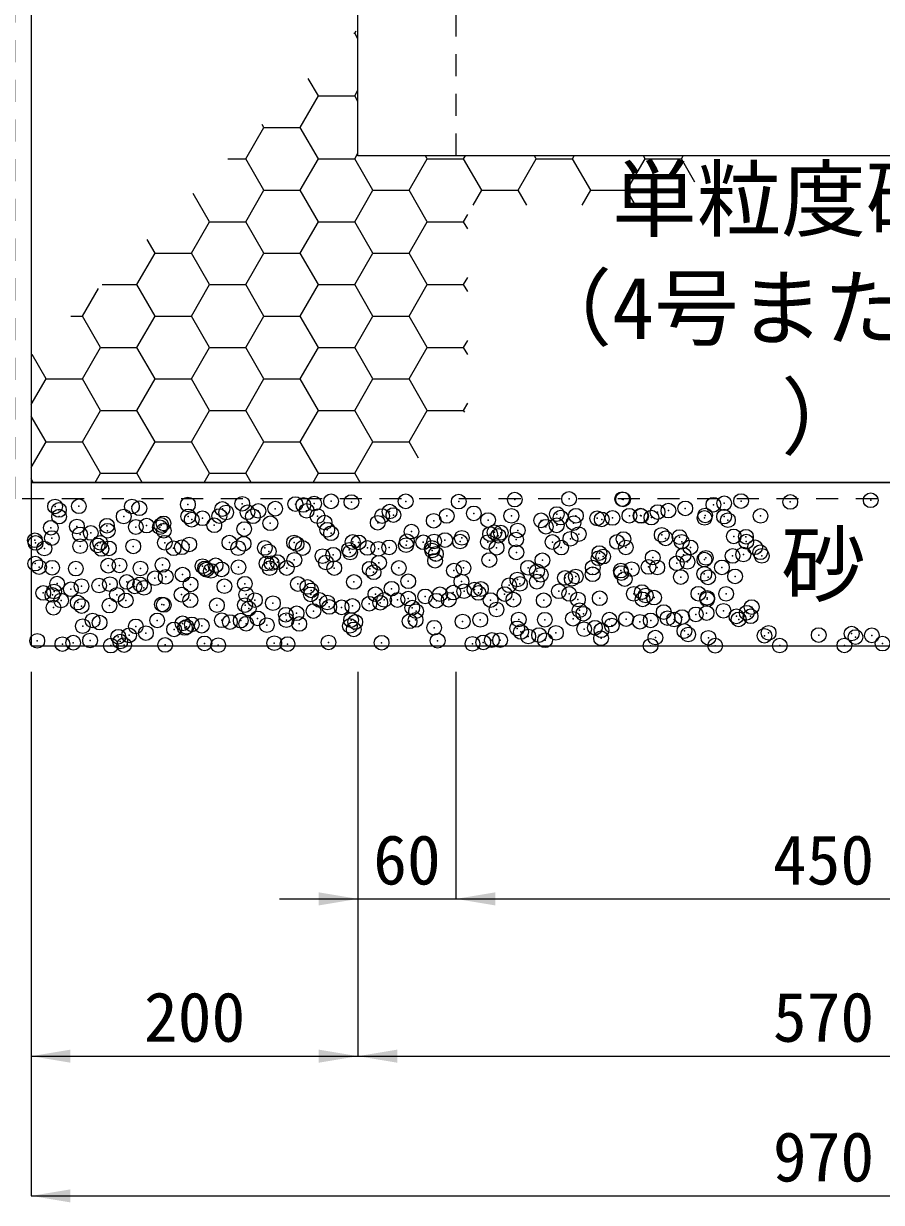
# Model space of a CAD drawing. Units: millimetres at full size; some dimension numbers follow another scale. Extents: x 40781 to 122968, y -21714 to -2620.
# Drawn here: x 65128 to 65653, y -7318 to -6596 of the extents above; entities that cross this region are included whole.
import ezdxf
from ezdxf.enums import TextEntityAlignment as Align

# ---------------------------------------------------------------- set-up
doc = ezdxf.new("R2010")
doc.units = ezdxf.units.MM
doc.header["$LTSCALE"] = 18
doc.header["$PDMODE"] = 32
doc.header["$PDSIZE"] = 9
doc.linetypes.add('USER2', pattern=[1.35, 0.75, -0.6])
for name, color, linetype, lineweight in [('0_2', 7, 'Continuous', 9), ('ハッチング', 7, 'Continuous', 5), ('寸法線', 7, 'Continuous', 9), ('本体', 2, 'Continuous', 13)]:
    doc.layers.add(name, color=color, linetype=linetype, lineweight=lineweight)
doc.styles.add('ＭＳ ゴシック', font='')
doc.styles.get('ＭＳ ゴシック').set_extended_font_data('MS Gothic')

# ---------------------------------------------------------------- blocks, each defined once
blk = doc.blocks.new('filled_arrow')
at = {"color": 0, "linetype": 'Continuous', "lineweight": -2}
blk.add_solid([(7.5, 1.25), (0, 0), (7.5, -1.25)], dxfattribs=at)

msp = doc.modelspace()

# ---------------------------------------------------------------- linework, layer by layer
at = {"layer": 'ハッチング'}
for p, q in [((65329.78, -6601.86), (65330.39, -6601.86)), ((65330.39, -6601.86), (65331.22, -6600.42)), ((65332.38, -6605.32), (65330.39, -6601.86)), ((65308.16, -6640.36), (65301.98, -6629.66)), ((65330.39, -6640.36), (65332.38, -6636.9)), ((65297.05, -6659.61), (65308.16, -6640.36)), ((65308.16, -6640.36), (65330.39, -6640.36)), ((65332.38, -6643.81), (65330.39, -6640.36)), ((65263.71, -6678.85), (65274.82, -6659.61)), ((65274.82, -6659.61), (65273.8, -6657.84)), ((65274.82, -6659.61), (65297.05, -6659.61)), ((65308.16, -6678.85), (65297.05, -6659.61)), ((65330.39, -6678.85), (65332.38, -6675.4)), ((65252.79, -6678.85), (65263.71, -6678.85)), ((65274.82, -6698.1), (65263.71, -6678.85)), ((65297.05, -6698.1), (65308.16, -6678.85)), ((65308.16, -6678.85), (65330.39, -6678.85)), ((65341.5, -6698.1), (65330.39, -6678.85)), ((65363.72, -6698.1), (65374.84, -6678.85)), ((65374.84, -6678.85), (65373.77, -6677)), ((65374.84, -6678.85), (65397.06, -6678.85)), ((65397.06, -6678.85), (65398.13, -6677)), ((65408.17, -6698.1), (65397.06, -6678.85)), ((65430.4, -6698.1), (65441.51, -6678.85)), ((65441.51, -6678.85), (65440.44, -6677)), ((65441.51, -6678.85), (65463.74, -6678.85)), ((65463.74, -6678.85), (65464.81, -6677)), ((65474.85, -6698.1), (65463.74, -6678.85)), ((65497.07, -6698.1), (65508.19, -6678.85)), ((65508.19, -6678.85), (65507.12, -6677)), ((65508.19, -6678.85), (65530.41, -6678.85)), ((65530.41, -6678.85), (65531.48, -6677)), ((65538.6, -6693.04), (65530.41, -6678.85)), ((65241.49, -6717.35), (65231.53, -6700.11)), ((65263.71, -6717.35), (65274.82, -6698.1)), ((65274.82, -6698.1), (65297.05, -6698.1)), ((65308.16, -6717.35), (65297.05, -6698.1)), ((65330.39, -6717.35), (65341.5, -6698.1)), ((65341.5, -6698.1), (65363.72, -6698.1)), ((65374.84, -6717.35), (65363.72, -6698.1)), ((65402.88, -6707.27), (65408.17, -6698.1)), ((65408.18, -6698.1), (65430.4, -6698.1)), ((65435.7, -6707.27), (65430.4, -6698.1)), ((65469.55, -6707.27), (65474.85, -6698.1)), ((65474.85, -6698.1), (65497.07, -6698.1)), ((65502.37, -6707.27), (65497.07, -6698.1)), ((65230.37, -6736.59), (65241.49, -6717.35)), ((65241.49, -6717.35), (65263.71, -6717.35)), ((65274.82, -6736.6), (65263.71, -6717.35)), ((65297.05, -6736.59), (65308.16, -6717.35)), ((65308.16, -6717.35), (65330.39, -6717.35)), ((65341.5, -6736.6), (65330.39, -6717.35)), ((65363.72, -6736.59), (65374.84, -6717.35)), ((65374.84, -6717.35), (65397.06, -6717.35)), ((65397.06, -6717.35), (65399.56, -6713.02)), ((65399.56, -6721.68), (65397.06, -6717.35)), ((65208.15, -6736.6), (65203.35, -6728.29)), ((65197.04, -6755.84), (65208.15, -6736.59)), ((65208.15, -6736.6), (65230.38, -6736.6)), ((65241.49, -6755.84), (65230.37, -6736.6)), ((65263.71, -6755.84), (65274.82, -6736.59)), ((65274.82, -6736.6), (65297.05, -6736.6)), ((65308.16, -6755.84), (65297.05, -6736.6)), ((65330.39, -6755.84), (65341.5, -6736.59)), ((65341.5, -6736.6), (65363.72, -6736.6)), ((65374.84, -6755.84), (65363.72, -6736.6)), ((65397.06, -6755.84), (65399.56, -6751.51)), ((65163.7, -6775.09), (65173.47, -6758.17)), ((65175.8, -6755.84), (65197.04, -6755.84)), ((65208.15, -6775.09), (65197.04, -6755.84)), ((65230.37, -6775.09), (65241.49, -6755.84)), ((65241.49, -6755.84), (65263.71, -6755.84)), ((65274.82, -6775.09), (65263.71, -6755.84)), ((65297.05, -6775.09), (65308.16, -6755.84)), ((65308.16, -6755.84), (65330.39, -6755.84)), ((65341.5, -6775.09), (65330.39, -6755.84)), ((65363.72, -6775.09), (65374.84, -6755.84)), ((65374.84, -6755.84), (65397.06, -6755.84)), ((65399.56, -6760.17), (65397.06, -6755.84)), ((65156.55, -6775.09), (65163.7, -6775.09)), ((65174.81, -6794.34), (65163.7, -6775.09)), ((65197.04, -6794.34), (65208.15, -6775.09)), ((65208.15, -6775.09), (65230.38, -6775.09)), ((65241.49, -6794.34), (65230.37, -6775.09)), ((65263.71, -6794.34), (65274.82, -6775.09)), ((65274.82, -6775.09), (65297.05, -6775.09)), ((65308.16, -6794.34), (65297.05, -6775.09)), ((65330.39, -6794.34), (65341.5, -6775.09)), ((65341.5, -6775.09), (65363.72, -6775.09)), ((65374.84, -6794.34), (65363.72, -6775.09)), ((65397.06, -6794.34), (65399.56, -6790)), ((65163.7, -6813.58), (65174.81, -6794.34)), ((65174.81, -6794.34), (65197.04, -6794.34)), ((65208.15, -6813.58), (65197.04, -6794.34)), ((65230.37, -6813.58), (65241.49, -6794.34)), ((65241.49, -6794.34), (65263.71, -6794.34)), ((65274.82, -6813.58), (65263.71, -6794.34)), ((65297.05, -6813.58), (65308.16, -6794.34)), ((65308.16, -6794.34), (65330.39, -6794.34)), ((65341.5, -6813.58), (65330.39, -6794.34)), ((65363.72, -6813.58), (65374.84, -6794.34)), ((65374.84, -6794.34), (65397.06, -6794.34)), ((65399.56, -6798.67), (65397.06, -6794.34)), ((65141.47, -6813.58), (65132.9, -6798.74)), ((65132.38, -6829.34), (65141.47, -6813.58)), ((65141.47, -6813.58), (65163.7, -6813.58)), ((65174.81, -6832.83), (65163.7, -6813.58)), ((65197.04, -6832.83), (65208.15, -6813.58)), ((65208.15, -6813.58), (65230.38, -6813.58)), ((65241.49, -6832.83), (65230.37, -6813.58)), ((65263.71, -6832.83), (65274.82, -6813.58)), ((65274.82, -6813.58), (65297.05, -6813.58)), ((65308.16, -6832.83), (65297.05, -6813.58)), ((65330.39, -6832.83), (65341.5, -6813.58)), ((65341.5, -6813.58), (65363.72, -6813.58)), ((65374.84, -6832.83), (65363.72, -6813.58)), ((65163.7, -6852.08), (65174.81, -6832.83)), ((65174.81, -6832.83), (65197.04, -6832.83)), ((65208.15, -6852.08), (65197.04, -6832.83)), ((65230.37, -6852.08), (65241.49, -6832.83)), ((65241.49, -6832.83), (65263.71, -6832.83)), ((65274.82, -6852.08), (65263.71, -6832.83)), ((65297.05, -6852.08), (65308.16, -6832.83)), ((65308.16, -6832.83), (65330.39, -6832.83)), ((65341.5, -6852.08), (65330.39, -6832.83)), ((65363.72, -6852.08), (65374.84, -6832.83)), ((65374.84, -6832.83), (65397.06, -6832.83)), ((65397.06, -6832.83), (65399.56, -6828.5)), ((65397.7, -6833.94), (65397.06, -6832.83)), ((65141.47, -6852.08), (65132.38, -6836.33)), ((65132.38, -6867.83), (65141.47, -6852.08)), ((65141.47, -6852.08), (65163.7, -6852.08)), ((65174.81, -6871.33), (65163.7, -6852.08)), ((65197.04, -6871.33), (65208.15, -6852.08)), ((65208.15, -6852.08), (65230.38, -6852.08)), ((65241.49, -6871.33), (65230.37, -6852.08)), ((65263.71, -6871.33), (65274.82, -6852.08)), ((65274.82, -6852.08), (65297.05, -6852.08)), ((65308.16, -6871.33), (65297.05, -6852.08)), ((65330.39, -6871.33), (65341.5, -6852.08)), ((65341.5, -6852.08), (65363.72, -6852.08)), ((65369.52, -6862.12), (65363.72, -6852.08)), ((65133.64, -6877), (65132.38, -6874.82)), ((65171.54, -6877), (65174.81, -6871.33)), ((65174.81, -6871.33), (65197.04, -6871.33)), ((65200.31, -6877), (65197.04, -6871.33)), ((65238.21, -6877), (65241.49, -6871.33)), ((65241.49, -6871.33), (65263.71, -6871.33)), ((65266.99, -6877), (65263.71, -6871.33)), ((65304.89, -6877), (65308.16, -6871.33)), ((65308.16, -6871.33), (65330.39, -6871.33)), ((65333.66, -6877), (65330.39, -6871.33))]:
    msp.add_line(p, q, dxfattribs=at)
at = {"layer": 'ハッチング', "linetype": 'USER2', "lineweight": 9}
msp.add_lwpolyline([(65902.38, -6217), (66112.38, -6217), (66112.38, -6887), (65122.38, -6887), (65122.38, -6217), (65332.38, -6217)], dxfattribs=at)
at = {"layer": 'ハッチング', "lineweight": 20}
msp.add_lwpolyline([(65332.38, -6227), (65132.38, -6227), (65132.38, -6877), (66102.38, -6877), (66102.38, -6227), (65902.38, -6227)], dxfattribs=at)
msp.add_lwpolyline([(65132.38, -6977), (66102.38, -6977), (66102.38, -6877), (65132.38, -6877)], close=True, dxfattribs=at)
at = {"layer": 'ハッチング'}
for p in [(65315.89, -6888.52), (65328.34, -6888.95), (65361.58, -6888.53), (65394.07, -6888.68), (65428.37, -6887.45), (65461.62, -6887.02), (65494.1, -6887.18), (65494.64, -6887.34), (65566.9, -6888.36), (65597.03, -6888.9), (65646.25, -6887.88), (65146.96, -6891.66), (65149.31, -6893.81), (65161.52, -6891.54), (65194.01, -6891.69), (65198.53, -6892.79), (65228.31, -6890.46), (65249.35, -6893.22), (65251.69, -6895.37), (65261.55, -6890.03), (65264.77, -6895.25), (65271.38, -6894.38), (65281.71, -6893.02), (65294.04, -6890.19), (65298.96, -6890.75), (65300.92, -6894.35), (65305.57, -6889.88), (65351.74, -6894.78), (65403.3, -6895.91), (65454.12, -6896.34), (65515.78, -6895.09), (65522.39, -6894.22), (65532.72, -6892.86), (65549.97, -6890.59), (65556.58, -6889.72), (65149.42, -6897.9), (65178.69, -6903.44), (65188.97, -6897.83), (65203.01, -6903.38), (65211.93, -6903.02), (65213.34, -6902.02), (65228.52, -6897.75), (65230.59, -6899.75), (65237.2, -6898.88), (65244.42, -6903.17), (65247.52, -6897.52), (65268.07, -6897.68), (65278.72, -6901.94), (65307.62, -6897.61), (65311.97, -6901.51), (65344.45, -6901.67), (65347.17, -6897.54), (65354.08, -6896.93), (65378.76, -6900.43), (65386.72, -6897.47), (65412, -6900.01), (65426.27, -6897.39), (65444.49, -6900.17), (65454.02, -6903.22), (65456.46, -6898.49), (65464.35, -6901.86), (65465.81, -6897.32), (65478.79, -6898.93), (65481.6, -6899.59), (65488.21, -6898.72), (65498.53, -6897.36), (65505.36, -6897.25), (65505.69, -6897.47), (65512.03, -6898.51), (65544.52, -6898.66), (65544.91, -6897.18), (65556.51, -6897.9), (65558.85, -6900.05), (65578.82, -6897.43), (65144.39, -6904.68), (65160.35, -6903.93), (65162.22, -6908.75), (65168.83, -6907.88), (65179.15, -6906.52), (65196.4, -6904.25), (65211.17, -6904.37), (65213.51, -6906.51), (65262.74, -6905.49), (65313.56, -6905.93), (65315.9, -6908.07), (65365.13, -6907.05), (65395.97, -6910.86), (65413.22, -6908.59), (65415.94, -6907.49), (65418.29, -6909.63), (65419.83, -6907.72), (65430.16, -6906.36), (65447.41, -6904.09), (65467.51, -6908.61), (65518.33, -6909.05), (65529.2, -6910.41), (65562.45, -6909.99), (65569.9, -6910.17), (65134.64, -6912.38), (65135.04, -6914.01), (65140.39, -6917.42), (65144.97, -6911.02), (65162.32, -6916.01), (65172.99, -6915.52), (65174.59, -6913.93), (65175.34, -6917.66), (65179.94, -6917.35), (65194.81, -6916.16), (65214.14, -6913.86), (65219.49, -6917.27), (65224.56, -6916.64), (65229.11, -6914.93), (65253.69, -6913.79), (65259.04, -6917.2), (65262.35, -6914.5), (65275.38, -6917.08), (65293.24, -6913.72), (65294.84, -6914.66), (65298.59, -6917.13), (65329.14, -6913.42), (65332.79, -6913.65), (65338.14, -6917.06), (65344.85, -6917.59), (65351.46, -6916.72), (65361.79, -6915.36), (65362.38, -6913), (65372.34, -6913.57), (65377.69, -6916.99), (65379.04, -6913.09), (65385.65, -6912.22), (65394.87, -6913.15), (65411.89, -6913.5), (65417.24, -6916.91), (65429.17, -6911.92), (65451.44, -6913.43), (65456.79, -6916.84), (65462.42, -6911.49), (65490.99, -6913.36), (65494.9, -6911.65), (65496.34, -6916.77), (65520.67, -6911.19), (65530.54, -6913.29), (65535.89, -6916.7), (65570.09, -6913.21), (65575.44, -6916.63), (65277.72, -6919.22), (65293.42, -6924.36), (65310.67, -6922.09), (65317.28, -6921.22), (65326.95, -6918.2), (65327.6, -6919.86), (65377.77, -6918.64), (65379.56, -6924.91), (65380.11, -6920.78), (65412.8, -6924.48), (65429.33, -6919.76), (65445.29, -6924.64), (65479.59, -6923.4), (65480.15, -6920.19), (65482.49, -6922.34), (65512.83, -6922.98), (65531.72, -6921.32), (65544.43, -6924.2), (65545.32, -6923.13), (65561.68, -6921.93), (65568.29, -6921.06), (65578.61, -6919.7), (65579.62, -6921.9), (65134.82, -6926.66), (65137.16, -6928.81), (65145.19, -6929.15), (65159.67, -6929.7), (65179.49, -6927.91), (65186.38, -6927.79), (65199.22, -6929.63), (65212.73, -6927.49), (65237.2, -6928.22), (65238.77, -6929.56), (65239.54, -6930.37), (65242.3, -6931.09), (65245.22, -6927.65), (65248.91, -6930.22), (65259.23, -6928.86), (65276.48, -6926.59), (65278.32, -6929.48), (65279.52, -6926.41), (65283.09, -6925.72), (65288.77, -6929.35), (65312.77, -6925.99), (65317.87, -6929.41), (65339.59, -6929.78), (65341.93, -6931.93), (65345.25, -6926.14), (65357.42, -6929.34), (65391.16, -6930.9), (65396.97, -6929.27), (65436.52, -6929.2), (65441.97, -6931.34), (65476.07, -6929.12), (65493.3, -6930.93), (65493.54, -6932.46), (65499.92, -6930.06), (65510.24, -6928.7), (65515.62, -6929.05), (65527.49, -6926.43), (65534.1, -6925.56), (65555.17, -6928.98), (65148.21, -6938.93), (65180.54, -6939.22), (65190.86, -6937.86), (65199.02, -6939.37), (65208.11, -6935.59), (65214.72, -6934.72), (65225.05, -6933.36), (65229.91, -6939.4), (65263.15, -6938.97), (65295.64, -6939.13), (65329.94, -6937.89), (65363.18, -6937.47), (65395.67, -6937.62), (65429.97, -6936.39), (65431.54, -6939.06), (65441.87, -6937.7), (65444.32, -6933.49), (65459.12, -6935.43), (65463.22, -6935.96), (65465.73, -6934.56), (65476.05, -6933.2), (65495.7, -6936.12), (65530, -6934.88), (65544.36, -6932.9), (65546.7, -6935.05), (65563.25, -6934.46), (65139.74, -6944.59), (65145.3, -6945.81), (65146.35, -6943.72), (65156.68, -6942.36), (65163.12, -6940.48), (65173.93, -6940.09), (65184.85, -6945.74), (65195.61, -6940.63), (65201.37, -6941.51), (65224.4, -6945.66), (65250.59, -6940.49), (65263.94, -6945.59), (65301.41, -6940.93), (65303.49, -6945.52), (65303.75, -6943.07), (65343.04, -6945.45), (65352.98, -6942.05), (65373.5, -6946.7), (65382.59, -6945.38), (65390.75, -6944.43), (65397.36, -6943.56), (65403.8, -6942.49), (65406.14, -6944.63), (65407.68, -6942.2), (65422.14, -6945.3), (65424.93, -6939.93), (65455.36, -6943.61), (65461.69, -6945.23), (65501.24, -6945.16), (65506.18, -6944.05), (65508.52, -6946.19), (65540.79, -6945.09), (65557.75, -6945.17), (65145.99, -6953.62), (65150.65, -6949.22), (65160.85, -6950.52), (65163.19, -6952.66), (65180.29, -6952.38), (65190.2, -6949.15), (65212.41, -6951.64), (65213.53, -6951.96), (65229.75, -6949.08), (65246.02, -6952.12), (65263.23, -6952.07), (65265.57, -6954.22), (65269.3, -6949), (65280.32, -6950.88), (65308.85, -6948.93), (65313.57, -6950.46), (65314.8, -6953.2), (65322.38, -6953.43), (65328.99, -6952.56), (65339.31, -6951.2), (65346.05, -6950.61), (65348.4, -6948.86), (65356.56, -6948.93), (65363.17, -6948.06), (65365.62, -6953.63), (65380.36, -6949.38), (65387.95, -6948.79), (65413.6, -6948.95), (65427.5, -6948.72), (65446.09, -6949.11), (65467.05, -6948.64), (65480.39, -6947.87), (65506.6, -6948.57), (65513.63, -6947.45), (65546.12, -6947.6), (65546.15, -6948.5), (65573.39, -6953.27), (65209.48, -6961.43), (65249.03, -6961.36), (65270.94, -6960.2), (65288.19, -6957.93), (65288.58, -6961.29), (65294.8, -6957.06), (65305.13, -6955.7), (65328.13, -6961.21), (65367.68, -6961.14), (65367.96, -6955.78), (65407.23, -6961.07), (65417.19, -6954.76), (65430.77, -6960.86), (65446.78, -6961), (65464.02, -6960.44), (65468.01, -6955.19), (65470.35, -6957.34), (65486.33, -6960.93), (65496.5, -6960.59), (65511.62, -6961.4), (65519.57, -6956.32), (65521.95, -6960.04), (65525.88, -6960.86), (65530.8, -6959.36), (65539.2, -6957.77), (65545.81, -6956.9), (65556.14, -6955.54), (65564.05, -6958.93), (65565.43, -6960.78), (65570.39, -6956.75), (65572.73, -6958.9), (65163.92, -6964.95), (65169.93, -6961.5), (65174.24, -6962.78), (65196.41, -6965.1), (65219.82, -6966.93), (65225.06, -6963.22), (65226.43, -6966.06), (65227.4, -6965.37), (65230.71, -6963.87), (65236.76, -6964.7), (65254.01, -6962.43), (65260.62, -6961.56), (65263.95, -6963.44), (65276.62, -6964.34), (65296.44, -6963.6), (65327.44, -6964.78), (65329.78, -6966.93), (65330.74, -6962.36), (65363.98, -6961.94), (65379.01, -6965.9), (65396.47, -6962.1), (65429.83, -6966.34), (65432.17, -6968.48), (65470.83, -6966.77), (65477.44, -6965.9), (65481.39, -6967.46), (65487.76, -6964.54), (65505.01, -6962.27), (65532.21, -6967.9), (65136.06, -6973.93), (65158.06, -6975.06), (65168.39, -6973.71), (65185.64, -6971.43), (65186.88, -6974.37), (65192.25, -6970.56), (65202.57, -6969.2), (65238.44, -6975.49), (65281.12, -6975.35), (65314.37, -6974.93), (65346.85, -6975.08), (65381.16, -6973.85), (65402.46, -6975.77), (65409.07, -6974.9), (65414.4, -6973.42), (65419.39, -6973.54), (65436.64, -6971.27), (65443.25, -6970.4), (65446.89, -6973.58), (65453.58, -6969.04), (65481.19, -6972.34), (65514.43, -6971.92), (65534.55, -6970.04), (65546.92, -6972.07), (65581.22, -6970.84), (65583.78, -6969.02), (65614.46, -6970.41), (65634.6, -6969.46), (65636.94, -6971.6), (65646.95, -6970.57), (65653.47, -6975.61), (65151.45, -6975.94), (65181.09, -6976.85), (65189.22, -6976.51), (65214.33, -6976.43), (65246.82, -6976.59), (65289.26, -6975.93), (65511.5, -6976.96), (65551.05, -6976.89), (65590.6, -6976.82), (65630.15, -6976.75)]:
    msp.add_point(p, dxfattribs=at)
at = {"layer": '寸法線'}
for p, q in [((65132.38, -6993), (65132.38, -7228.19)), ((65132.38, -6993), (65132.38, -7313.73)), ((65332.38, -6993), (65332.38, -7228.19)), ((65332.38, -6993), (65332.38, -7228.19)), ((65332.38, -6993), (65332.38, -7131.92)), ((65392.38, -6993), (65392.38, -7131.92)), ((65392.38, -6993), (65392.38, -7131.92)), ((65284.38, -7131.92), (65440.38, -7131.92)), ((65392.38, -7131.92), (65842.38, -7131.92)), ((65132.38, -7228.19), (65332.38, -7228.19)), ((65332.38, -7228.19), (65902.38, -7228.19)), ((65132.38, -7313.73), (66102.38, -7313.73))]:
    msp.add_line(p, q, dxfattribs=at)
at = {"layer": '本体', "linetype": 'USER2'}
msp.add_line((65392.38, -6080.2), (65392.38, -6677), dxfattribs=at)
at = {"layer": '本体'}
for p, q in [((65332.38, -6677), (65332.38, -6177)), ((65902.38, -6677), (65332.38, -6677))]:
    msp.add_line(p, q, dxfattribs=at)

# ---------------------------------------------------------------- block references
at = {"layer": '寸法線', "xscale": 3.2, "yscale": 3.2, "rotation": 180}
for p in [(65332.38, -7131.92), (65332.38, -7228.19)]:
    msp.add_blockref('filled_arrow', p, dxfattribs=at)
at = {"layer": '寸法線', "xscale": 3.2, "yscale": 3.2}
for p in [(65392.38, -7131.92), (65392.38, -7131.92), (65132.38, -7228.19), (65332.38, -7228.19), (65132.38, -7313.73)]:
    msp.add_blockref('filled_arrow', p, dxfattribs=at)

# ---------------------------------------------------------------- texts
at = {"layer": '0_2', "style": 'ＭＳ ゴシック'}
msp.add_text('砂', height=37.98, dxfattribs=at).set_placement((65617.38, -6927), align=Align.MIDDLE_CENTER)
at = {"layer": 'ハッチング', "style": 'ＭＳ ゴシック'}
for s, p in [('単粒度砕石', (65487.88, -6684.43)), ('（4号または5号', (65436.08, -6751.1)), ('）', (65591.48, -6817.77))]:
    msp.add_text(s, height=37.98, dxfattribs=at).set_placement(p, align=Align.TOP_LEFT)
at = {"layer": '寸法線', "style": 'ＭＳ ゴシック'}
for s, p in [('60', (65362.38, -7107.92)), ('450', (65617.38, -7107.92)), ('200', (65232.38, -7204.19)), ('570', (65617.38, -7204.19)), ('970', (65617.38, -7289.73))]:
    msp.add_text(s, height=30.38, dxfattribs=at).set_placement(p, align=Align.MIDDLE_CENTER)

doc.saveas('drawing.dxf')
